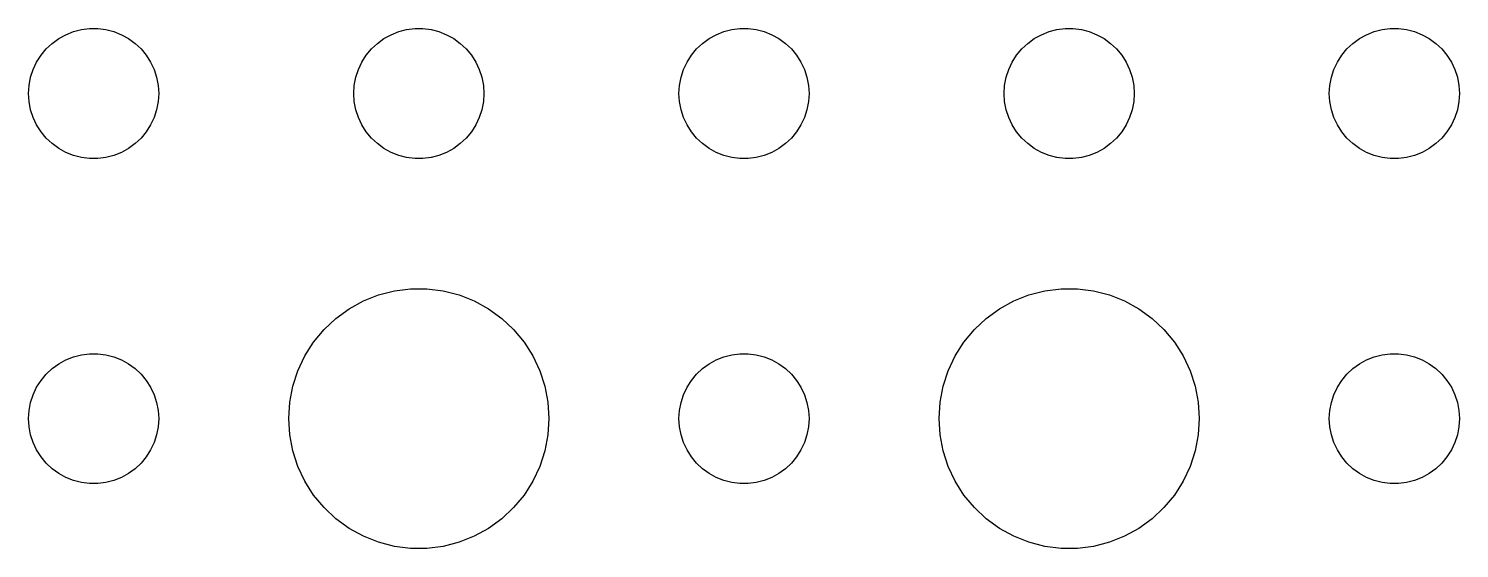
# Model space of a CAD drawing. Header units: metres. Extents: x -127 to 127, y -127 to 127.
# Drawn here: x 51 to 84, y 12.01 to 24 of the extents above; entities that cross this region are included whole.
import ezdxf

# ---------------------------------------------------------------- set-up
doc = ezdxf.new("R2010")
doc.units = ezdxf.units.M

msp = doc.modelspace()

# ---------------------------------------------------------------- linework, layer by layer
for p, q in [((51.5439, 23.6558), (51.6963, 23.7665)), ((51.6963, 23.7665), (51.8613, 23.8572)), ((51.8613, 23.8572), (52.0365, 23.9266)), ((52.0365, 23.9266), (52.2189, 23.9734)), ((52.2189, 23.9734), (52.4058, 23.997)), ((52.4058, 23.997), (52.5942, 23.997)), ((52.5942, 23.997), (52.7811, 23.9734)), ((52.7811, 23.9734), (52.9635, 23.9266)), ((52.9635, 23.9266), (53.1387, 23.8572)), ((53.1387, 23.8572), (53.3037, 23.7665)), ((53.3037, 23.7665), (53.4561, 23.6558)), ((59.0439, 23.6558), (59.1963, 23.7665)), ((59.1963, 23.7665), (59.3613, 23.8572)), ((59.3613, 23.8572), (59.5365, 23.9266)), ((59.5365, 23.9266), (59.7189, 23.9734)), ((59.7189, 23.9734), (59.9058, 23.997)), ((59.9058, 23.997), (60.0942, 23.997)), ((60.0942, 23.997), (60.2811, 23.9734)), ((60.2811, 23.9734), (60.4635, 23.9266)), ((60.4635, 23.9266), (60.6387, 23.8572)), ((60.6387, 23.8572), (60.8037, 23.7665)), ((60.8037, 23.7665), (60.9561, 23.6558)), ((66.5439, 23.6558), (66.6963, 23.7665)), ((66.6963, 23.7665), (66.8613, 23.8572)), ((66.8613, 23.8572), (67.0365, 23.9266)), ((67.0365, 23.9266), (67.2189, 23.9734)), ((67.2189, 23.9734), (67.4058, 23.997)), ((67.4058, 23.997), (67.5942, 23.997)), ((67.5942, 23.997), (67.7811, 23.9734)), ((67.7811, 23.9734), (67.9635, 23.9266)), ((67.9635, 23.9266), (68.1387, 23.8572)), ((68.1387, 23.8572), (68.3037, 23.7665)), ((68.3037, 23.7665), (68.4561, 23.6558)), ((74.0439, 23.6558), (74.1963, 23.7665)), ((74.1963, 23.7665), (74.3613, 23.8572)), ((74.3613, 23.8572), (74.5365, 23.9266)), ((74.5365, 23.9266), (74.7189, 23.9734)), ((74.7189, 23.9734), (74.9058, 23.997)), ((74.9058, 23.997), (75.0942, 23.997)), ((75.0942, 23.997), (75.2811, 23.9734)), ((75.2811, 23.9734), (75.4635, 23.9266)), ((75.4635, 23.9266), (75.6387, 23.8572)), ((75.6387, 23.8572), (75.8037, 23.7665)), ((75.8037, 23.7665), (75.9561, 23.6558)), ((81.5439, 23.6558), (81.6963, 23.7665)), ((81.6963, 23.7665), (81.8613, 23.8572)), ((81.8613, 23.8572), (82.0365, 23.9266)), ((82.0365, 23.9266), (82.2189, 23.9734)), ((82.2189, 23.9734), (82.4058, 23.997)), ((82.4058, 23.997), (82.5942, 23.997)), ((82.5942, 23.997), (82.7811, 23.9734)), ((82.7811, 23.9734), (82.9635, 23.9266)), ((82.9635, 23.9266), (83.1387, 23.8572)), ((83.1387, 23.8572), (83.3037, 23.7665)), ((83.3037, 23.7665), (83.4561, 23.6558)), ((51.2865, 23.3817), (51.4065, 23.5268)), ((51.4065, 23.5268), (51.5439, 23.6558)), ((53.4561, 23.6558), (53.5934, 23.5268)), ((53.5934, 23.5268), (53.7135, 23.3817)), ((58.7865, 23.3817), (58.9065, 23.5268)), ((58.9065, 23.5268), (59.0439, 23.6558)), ((60.9561, 23.6558), (61.0934, 23.5268)), ((61.0934, 23.5268), (61.2135, 23.3817)), ((66.2865, 23.3817), (66.4065, 23.5268)), ((66.4065, 23.5268), (66.5439, 23.6558)), ((68.4561, 23.6558), (68.5934, 23.5268)), ((68.5934, 23.5268), (68.7135, 23.3817)), ((73.7865, 23.3817), (73.9065, 23.5268)), ((73.9065, 23.5268), (74.0439, 23.6558)), ((75.9561, 23.6558), (76.0934, 23.5268)), ((76.0934, 23.5268), (76.2135, 23.3817)), ((81.2865, 23.3817), (81.4065, 23.5268)), ((81.4065, 23.5268), (81.5439, 23.6558)), ((83.4561, 23.6558), (83.5934, 23.5268)), ((83.5934, 23.5268), (83.7135, 23.3817)), ((51.1053, 23.0522), (51.1855, 23.2226)), ((51.1855, 23.2226), (51.2865, 23.3817)), ((53.7135, 23.3817), (53.8145, 23.2226)), ((53.8145, 23.2226), (53.8947, 23.0522)), ((58.6053, 23.0522), (58.6855, 23.2226)), ((58.6855, 23.2226), (58.7865, 23.3817)), ((61.2135, 23.3817), (61.3145, 23.2226)), ((61.3145, 23.2226), (61.3947, 23.0522)), ((66.1053, 23.0522), (66.1855, 23.2226)), ((66.1855, 23.2226), (66.2865, 23.3817)), ((68.7135, 23.3817), (68.8145, 23.2226)), ((68.8145, 23.2226), (68.8947, 23.0522)), ((73.6053, 23.0522), (73.6855, 23.2226)), ((73.6855, 23.2226), (73.7865, 23.3817)), ((76.2135, 23.3817), (76.3145, 23.2226)), ((76.3145, 23.2226), (76.3947, 23.0522)), ((81.1053, 23.0522), (81.1855, 23.2226)), ((81.1855, 23.2226), (81.2865, 23.3817)), ((83.7135, 23.3817), (83.8145, 23.2226)), ((83.8145, 23.2226), (83.8947, 23.0522)), ((51.0118, 22.688), (51.0471, 22.873)), ((51.0471, 22.873), (51.1053, 23.0522)), ((53.8947, 23.0522), (53.9529, 22.873)), ((53.9529, 22.873), (53.9882, 22.688)), ((58.5118, 22.688), (58.5471, 22.873)), ((58.5471, 22.873), (58.6053, 23.0522)), ((61.3947, 23.0522), (61.4529, 22.873)), ((61.4529, 22.873), (61.4882, 22.688)), ((66.0118, 22.688), (66.0471, 22.873)), ((66.0471, 22.873), (66.1053, 23.0522)), ((68.8947, 23.0522), (68.9529, 22.873)), ((68.9529, 22.873), (68.9882, 22.688)), ((73.5118, 22.688), (73.5471, 22.873)), ((73.5471, 22.873), (73.6053, 23.0522)), ((76.3947, 23.0522), (76.4529, 22.873)), ((76.4529, 22.873), (76.4882, 22.688)), ((81.0118, 22.688), (81.0471, 22.873)), ((81.0471, 22.873), (81.1053, 23.0522)), ((83.8947, 23.0522), (83.9529, 22.873)), ((83.9529, 22.873), (83.9882, 22.688)), ((51, 22.5), (51.0118, 22.688)), ((51.0118, 22.312), (51, 22.5)), ((53.9882, 22.688), (54, 22.5)), ((54, 22.5), (53.9882, 22.312)), ((58.5, 22.5), (58.5118, 22.688)), ((58.5118, 22.312), (58.5, 22.5)), ((61.4882, 22.688), (61.5, 22.5)), ((61.5, 22.5), (61.4882, 22.312)), ((66, 22.5), (66.0118, 22.688)), ((66.0118, 22.312), (66, 22.5)), ((68.9882, 22.688), (69, 22.5)), ((69, 22.5), (68.9882, 22.312)), ((73.5, 22.5), (73.5118, 22.688)), ((73.5118, 22.312), (73.5, 22.5)), ((76.4882, 22.688), (76.5, 22.5)), ((76.5, 22.5), (76.4882, 22.312)), ((81, 22.5), (81.0118, 22.688)), ((81.0118, 22.312), (81, 22.5)), ((83.9882, 22.688), (84, 22.5)), ((84, 22.5), (83.9882, 22.312)), ((51.0471, 22.127), (51.0118, 22.312)), ((51.1053, 21.9478), (51.0471, 22.127)), ((53.9529, 22.127), (53.8947, 21.9478)), ((53.9882, 22.312), (53.9529, 22.127)), ((58.5471, 22.127), (58.5118, 22.312)), ((58.6053, 21.9478), (58.5471, 22.127)), ((61.4529, 22.127), (61.3947, 21.9478)), ((61.4882, 22.312), (61.4529, 22.127)), ((66.0471, 22.127), (66.0118, 22.312)), ((66.1053, 21.9478), (66.0471, 22.127)), ((68.9529, 22.127), (68.8947, 21.9478)), ((68.9882, 22.312), (68.9529, 22.127)), ((73.5471, 22.127), (73.5118, 22.312)), ((73.6053, 21.9478), (73.5471, 22.127)), ((76.4529, 22.127), (76.3947, 21.9478)), ((76.4882, 22.312), (76.4529, 22.127)), ((81.0471, 22.127), (81.0118, 22.312)), ((81.1053, 21.9478), (81.0471, 22.127)), ((83.9529, 22.127), (83.8947, 21.9478)), ((83.9882, 22.312), (83.9529, 22.127)), ((51.1855, 21.7774), (51.1053, 21.9478)), ((53.8947, 21.9478), (53.8145, 21.7774)), ((58.6855, 21.7774), (58.6053, 21.9478)), ((61.3947, 21.9478), (61.3145, 21.7774)), ((66.1855, 21.7774), (66.1053, 21.9478)), ((68.8947, 21.9478), (68.8145, 21.7774)), ((73.6855, 21.7774), (73.6053, 21.9478)), ((76.3947, 21.9478), (76.3145, 21.7774)), ((81.1855, 21.7774), (81.1053, 21.9478)), ((83.8947, 21.9478), (83.8145, 21.7774)), ((51.2865, 21.6183), (51.1855, 21.7774)), ((51.4065, 21.4732), (51.2865, 21.6183)), ((51.5439, 21.3442), (51.4065, 21.4732)), ((53.5934, 21.4732), (53.4561, 21.3442)), ((53.7135, 21.6183), (53.5934, 21.4732)), ((53.8145, 21.7774), (53.7135, 21.6183)), ((58.7865, 21.6183), (58.6855, 21.7774)), ((58.9065, 21.4732), (58.7865, 21.6183)), ((59.0439, 21.3442), (58.9065, 21.4732)), ((61.0934, 21.4732), (60.9561, 21.3442)), ((61.2135, 21.6183), (61.0934, 21.4732)), ((61.3145, 21.7774), (61.2135, 21.6183)), ((66.2865, 21.6183), (66.1855, 21.7774)), ((66.4065, 21.4732), (66.2865, 21.6183)), ((66.5439, 21.3442), (66.4065, 21.4732)), ((68.5934, 21.4732), (68.4561, 21.3442)), ((68.7135, 21.6183), (68.5934, 21.4732)), ((68.8145, 21.7774), (68.7135, 21.6183)), ((73.7865, 21.6183), (73.6855, 21.7774)), ((73.9065, 21.4732), (73.7865, 21.6183)), ((74.0439, 21.3442), (73.9065, 21.4732)), ((76.0934, 21.4732), (75.9561, 21.3442)), ((76.2135, 21.6183), (76.0934, 21.4732)), ((76.3145, 21.7774), (76.2135, 21.6183)), ((81.2865, 21.6183), (81.1855, 21.7774)), ((81.4065, 21.4732), (81.2865, 21.6183)), ((81.5439, 21.3442), (81.4065, 21.4732)), ((83.5934, 21.4732), (83.4561, 21.3442)), ((83.7135, 21.6183), (83.5934, 21.4732)), ((83.8145, 21.7774), (83.7135, 21.6183)), ((51.6963, 21.2335), (51.5439, 21.3442)), ((51.8613, 21.1427), (51.6963, 21.2335)), ((52.0365, 21.0734), (51.8613, 21.1427)), ((53.1387, 21.1427), (52.9635, 21.0734)), ((53.3037, 21.2335), (53.1387, 21.1427)), ((53.4561, 21.3442), (53.3037, 21.2335)), ((59.1963, 21.2335), (59.0439, 21.3442)), ((59.3613, 21.1427), (59.1963, 21.2335)), ((59.5365, 21.0734), (59.3613, 21.1427)), ((60.6387, 21.1427), (60.4635, 21.0734)), ((60.8037, 21.2335), (60.6387, 21.1427)), ((60.9561, 21.3442), (60.8037, 21.2335)), ((66.6963, 21.2335), (66.5439, 21.3442)), ((66.8613, 21.1427), (66.6963, 21.2335)), ((67.0365, 21.0734), (66.8613, 21.1427)), ((68.1387, 21.1427), (67.9635, 21.0734)), ((68.3037, 21.2335), (68.1387, 21.1427)), ((68.4561, 21.3442), (68.3037, 21.2335)), ((74.1963, 21.2335), (74.0439, 21.3442)), ((74.3613, 21.1427), (74.1963, 21.2335)), ((74.5365, 21.0734), (74.3613, 21.1427)), ((75.6387, 21.1427), (75.4635, 21.0734)), ((75.8037, 21.2335), (75.6387, 21.1427)), ((75.9561, 21.3442), (75.8037, 21.2335)), ((81.6963, 21.2335), (81.5439, 21.3442)), ((81.8613, 21.1427), (81.6963, 21.2335)), ((82.0365, 21.0734), (81.8613, 21.1427)), ((83.1387, 21.1427), (82.9635, 21.0734)), ((83.3037, 21.2335), (83.1387, 21.1427)), ((83.4561, 21.3442), (83.3037, 21.2335)), ((52.2189, 21.0266), (52.0365, 21.0734)), ((52.4058, 21.003), (52.2189, 21.0266)), ((52.5942, 21.003), (52.4058, 21.003)), ((52.7811, 21.0266), (52.5942, 21.003)), ((52.9635, 21.0734), (52.7811, 21.0266)), ((59.7189, 21.0266), (59.5365, 21.0734)), ((59.9058, 21.003), (59.7189, 21.0266)), ((60.0942, 21.003), (59.9058, 21.003)), ((60.2811, 21.0266), (60.0942, 21.003)), ((60.4635, 21.0734), (60.2811, 21.0266)), ((67.2189, 21.0266), (67.0365, 21.0734)), ((67.4058, 21.003), (67.2189, 21.0266)), ((67.5942, 21.003), (67.4058, 21.003)), ((67.7811, 21.0266), (67.5942, 21.003)), ((67.9635, 21.0734), (67.7811, 21.0266)), ((74.7189, 21.0266), (74.5365, 21.0734)), ((74.9058, 21.003), (74.7189, 21.0266)), ((75.0942, 21.003), (74.9058, 21.003)), ((75.2811, 21.0266), (75.0942, 21.003)), ((75.4635, 21.0734), (75.2811, 21.0266)), ((82.2189, 21.0266), (82.0365, 21.0734)), ((82.4058, 21.003), (82.2189, 21.0266)), ((82.5942, 21.003), (82.4058, 21.003)), ((82.7811, 21.0266), (82.5942, 21.003)), ((82.9635, 21.0734), (82.7811, 21.0266)), ((58.7227, 17.7145), (59.0729, 17.8532)), ((59.0729, 17.8532), (59.4379, 17.9469)), ((59.4379, 17.9469), (59.8116, 17.9941)), ((59.8116, 17.9941), (60.1884, 17.9941)), ((60.1884, 17.9941), (60.5621, 17.9469)), ((60.5621, 17.9469), (60.927, 17.8532)), ((60.927, 17.8532), (61.2773, 17.7145)), ((73.7227, 17.7145), (74.073, 17.8532)), ((74.073, 17.8532), (74.4379, 17.9469)), ((74.4379, 17.9469), (74.8116, 17.9941)), ((74.8116, 17.9941), (75.1884, 17.9941)), ((75.1884, 17.9941), (75.5621, 17.9469)), ((75.5621, 17.9469), (75.927, 17.8532)), ((75.927, 17.8532), (76.2773, 17.7145)), ((58.0877, 17.3115), (58.3925, 17.533)), ((58.3925, 17.533), (58.7227, 17.7145)), ((61.2773, 17.7145), (61.6075, 17.533)), ((61.6075, 17.533), (61.9123, 17.3115)), ((73.0877, 17.3115), (73.3925, 17.533)), ((73.3925, 17.533), (73.7227, 17.7145)), ((76.2773, 17.7145), (76.6075, 17.533)), ((76.6075, 17.533), (76.9123, 17.3115)), ((57.8131, 17.0536), (58.0877, 17.3115)), ((61.9123, 17.3115), (62.1869, 17.0536)), ((72.8131, 17.0536), (73.0877, 17.3115)), ((76.9123, 17.3115), (77.1869, 17.0536)), ((57.5729, 16.7634), (57.8131, 17.0536)), ((62.1869, 17.0536), (62.427, 16.7634)), ((72.573, 16.7634), (72.8131, 17.0536)), ((77.1869, 17.0536), (77.427, 16.7634)), ((57.3711, 16.4453), (57.5729, 16.7634)), ((62.427, 16.7634), (62.6289, 16.4453)), ((72.3711, 16.4453), (72.573, 16.7634)), ((77.427, 16.7634), (77.6289, 16.4453)), ((51.5439, 16.1558), (51.6963, 16.2665)), ((51.6963, 16.2665), (51.8613, 16.3572)), ((51.8613, 16.3572), (52.0365, 16.4266)), ((52.0365, 16.4266), (52.2189, 16.4734)), ((52.2189, 16.4734), (52.4058, 16.497)), ((52.4058, 16.497), (52.5942, 16.497)), ((52.5942, 16.497), (52.7811, 16.4734)), ((52.7811, 16.4734), (52.9635, 16.4266)), ((52.9635, 16.4266), (53.1387, 16.3572)), ((53.1387, 16.3572), (53.3037, 16.2665)), ((53.3037, 16.2665), (53.4561, 16.1558)), ((57.2107, 16.1044), (57.3711, 16.4453)), ((62.6289, 16.4453), (62.7893, 16.1044)), ((66.5439, 16.1558), (66.6963, 16.2665)), ((66.6963, 16.2665), (66.8613, 16.3572)), ((66.8613, 16.3572), (67.0365, 16.4266)), ((67.0365, 16.4266), (67.2189, 16.4734)), ((67.2189, 16.4734), (67.4058, 16.497)), ((67.4058, 16.497), (67.5942, 16.497)), ((67.5942, 16.497), (67.7811, 16.4734)), ((67.7811, 16.4734), (67.9635, 16.4266)), ((67.9635, 16.4266), (68.1387, 16.3572)), ((68.1387, 16.3572), (68.3037, 16.2665)), ((68.3037, 16.2665), (68.4561, 16.1558)), ((72.2107, 16.1044), (72.3711, 16.4453)), ((77.6289, 16.4453), (77.7893, 16.1044)), ((81.5439, 16.1558), (81.6963, 16.2665)), ((81.6963, 16.2665), (81.8613, 16.3572)), ((81.8613, 16.3572), (82.0365, 16.4266)), ((82.0365, 16.4266), (82.2189, 16.4734)), ((82.2189, 16.4734), (82.4058, 16.497)), ((82.4058, 16.497), (82.5942, 16.497)), ((82.5942, 16.497), (82.7811, 16.4734)), ((82.7811, 16.4734), (82.9635, 16.4266)), ((82.9635, 16.4266), (83.1387, 16.3572)), ((83.1387, 16.3572), (83.3037, 16.2665)), ((83.3037, 16.2665), (83.4561, 16.1558)), ((51.1855, 15.7226), (51.2865, 15.8817)), ((51.2865, 15.8817), (51.4065, 16.0268)), ((51.4065, 16.0268), (51.5439, 16.1558)), ((53.4561, 16.1558), (53.5934, 16.0268)), ((53.5934, 16.0268), (53.7135, 15.8817)), ((53.7135, 15.8817), (53.8145, 15.7226)), ((57.0942, 15.7461), (57.2107, 16.1044)), ((62.7893, 16.1044), (62.9057, 15.7461)), ((66.1855, 15.7226), (66.2865, 15.8817)), ((66.2865, 15.8817), (66.4065, 16.0268)), ((66.4065, 16.0268), (66.5439, 16.1558)), ((68.4561, 16.1558), (68.5934, 16.0268)), ((68.5934, 16.0268), (68.7135, 15.8817)), ((68.7135, 15.8817), (68.8145, 15.7226)), ((72.0943, 15.7461), (72.2107, 16.1044)), ((77.7893, 16.1044), (77.9057, 15.7461)), ((81.1855, 15.7226), (81.2865, 15.8817)), ((81.2865, 15.8817), (81.4065, 16.0268)), ((81.4065, 16.0268), (81.5439, 16.1558)), ((83.4561, 16.1558), (83.5934, 16.0268)), ((83.5934, 16.0268), (83.7135, 15.8817)), ((83.7135, 15.8817), (83.8145, 15.7226)), ((51.0471, 15.373), (51.1053, 15.5522)), ((51.1053, 15.5522), (51.1855, 15.7226)), ((53.8145, 15.7226), (53.8947, 15.5522)), ((53.8947, 15.5522), (53.9529, 15.373)), ((57.0237, 15.376), (57.0942, 15.7461)), ((62.9057, 15.7461), (62.9763, 15.376)), ((66.0471, 15.373), (66.1053, 15.5522)), ((66.1053, 15.5522), (66.1855, 15.7226)), ((68.8145, 15.7226), (68.8947, 15.5522)), ((68.8947, 15.5522), (68.9529, 15.373)), ((72.0237, 15.376), (72.0943, 15.7461)), ((77.9057, 15.7461), (77.9763, 15.376)), ((81.0471, 15.373), (81.1053, 15.5522)), ((81.1053, 15.5522), (81.1855, 15.7226)), ((83.8145, 15.7226), (83.8947, 15.5522)), ((83.8947, 15.5522), (83.9529, 15.373)), ((51, 15), (51.0118, 15.188)), ((51.0118, 15.188), (51.0471, 15.373)), ((53.9529, 15.373), (53.9882, 15.188)), ((53.9882, 15.188), (54, 15)), ((57, 15), (57.0237, 15.376)), ((62.9763, 15.376), (63, 15)), ((66, 15), (66.0118, 15.188)), ((66.0118, 15.188), (66.0471, 15.373)), ((68.9529, 15.373), (68.9882, 15.188)), ((68.9882, 15.188), (69, 15)), ((72, 15), (72.0237, 15.376)), ((77.9763, 15.376), (78, 15)), ((81, 15), (81.0118, 15.188)), ((81.0118, 15.188), (81.0471, 15.373)), ((83.9529, 15.373), (83.9882, 15.188)), ((83.9882, 15.188), (84, 15)), ((51.0118, 14.812), (51, 15)), ((54, 15), (53.9882, 14.812)), ((57.0237, 14.624), (57, 15)), ((63, 15), (62.9763, 14.624)), ((66.0118, 14.812), (66, 15)), ((69, 15), (68.9882, 14.812)), ((72.0237, 14.624), (72, 15)), ((78, 15), (77.9763, 14.624)), ((81.0118, 14.812), (81, 15)), ((84, 15), (83.9882, 14.812)), ((51.0471, 14.627), (51.0118, 14.812)), ((51.1053, 14.4478), (51.0471, 14.627)), ((53.9529, 14.627), (53.8947, 14.4478)), ((53.9882, 14.812), (53.9529, 14.627)), ((57.0942, 14.2539), (57.0237, 14.624)), ((62.9763, 14.624), (62.9057, 14.2539)), ((66.0471, 14.627), (66.0118, 14.812)), ((66.1053, 14.4478), (66.0471, 14.627)), ((68.9529, 14.627), (68.8947, 14.4478)), ((68.9882, 14.812), (68.9529, 14.627)), ((72.0943, 14.2539), (72.0237, 14.624)), ((77.9763, 14.624), (77.9057, 14.2539)), ((81.0471, 14.627), (81.0118, 14.812)), ((81.1053, 14.4478), (81.0471, 14.627)), ((83.9529, 14.627), (83.8947, 14.4478)), ((83.9882, 14.812), (83.9529, 14.627)), ((51.1855, 14.2774), (51.1053, 14.4478)), ((51.2865, 14.1183), (51.1855, 14.2774)), ((53.8145, 14.2774), (53.7135, 14.1183)), ((53.8947, 14.4478), (53.8145, 14.2774)), ((57.2107, 13.8956), (57.0942, 14.2539)), ((62.9057, 14.2539), (62.7893, 13.8956)), ((66.1855, 14.2774), (66.1053, 14.4478)), ((66.2865, 14.1183), (66.1855, 14.2774)), ((68.8145, 14.2774), (68.7135, 14.1183)), ((68.8947, 14.4478), (68.8145, 14.2774)), ((72.2107, 13.8956), (72.0943, 14.2539)), ((77.9057, 14.2539), (77.7893, 13.8956)), ((81.1855, 14.2774), (81.1053, 14.4478)), ((81.2865, 14.1183), (81.1855, 14.2774)), ((83.8145, 14.2774), (83.7135, 14.1183)), ((83.8947, 14.4478), (83.8145, 14.2774)), ((51.4065, 13.9732), (51.2865, 14.1183)), ((51.5439, 13.8442), (51.4065, 13.9732)), ((53.5934, 13.9732), (53.4561, 13.8442)), ((53.7135, 14.1183), (53.5934, 13.9732)), ((57.3711, 13.5547), (57.2107, 13.8956)), ((62.7893, 13.8956), (62.6289, 13.5547)), ((66.4065, 13.9732), (66.2865, 14.1183)), ((66.5439, 13.8442), (66.4065, 13.9732)), ((68.5934, 13.9732), (68.4561, 13.8442)), ((68.7135, 14.1183), (68.5934, 13.9732)), ((72.3711, 13.5547), (72.2107, 13.8956)), ((77.7893, 13.8956), (77.6289, 13.5547)), ((81.4065, 13.9732), (81.2865, 14.1183)), ((81.5439, 13.8442), (81.4065, 13.9732)), ((83.5934, 13.9732), (83.4561, 13.8442)), ((83.7135, 14.1183), (83.5934, 13.9732)), ((51.6963, 13.7335), (51.5439, 13.8442)), ((51.8613, 13.6427), (51.6963, 13.7335)), ((52.0365, 13.5734), (51.8613, 13.6427)), ((52.2189, 13.5266), (52.0365, 13.5734)), ((52.9635, 13.5734), (52.7811, 13.5266)), ((53.1387, 13.6427), (52.9635, 13.5734)), ((53.3037, 13.7335), (53.1387, 13.6427)), ((53.4561, 13.8442), (53.3037, 13.7335)), ((57.5729, 13.2366), (57.3711, 13.5547)), ((62.6289, 13.5547), (62.427, 13.2366)), ((66.6963, 13.7335), (66.5439, 13.8442)), ((66.8613, 13.6427), (66.6963, 13.7335)), ((67.0365, 13.5734), (66.8613, 13.6427)), ((67.2189, 13.5266), (67.0365, 13.5734)), ((67.9635, 13.5734), (67.7811, 13.5266)), ((68.1387, 13.6427), (67.9635, 13.5734)), ((68.3037, 13.7335), (68.1387, 13.6427)), ((68.4561, 13.8442), (68.3037, 13.7335)), ((72.573, 13.2366), (72.3711, 13.5547)), ((77.6289, 13.5547), (77.427, 13.2366)), ((81.6963, 13.7335), (81.5439, 13.8442)), ((81.8613, 13.6427), (81.6963, 13.7335)), ((82.0365, 13.5734), (81.8613, 13.6427)), ((82.2189, 13.5266), (82.0365, 13.5734)), ((82.9635, 13.5734), (82.7811, 13.5266)), ((83.1387, 13.6427), (82.9635, 13.5734)), ((83.3037, 13.7335), (83.1387, 13.6427)), ((83.4561, 13.8442), (83.3037, 13.7335)), ((52.4058, 13.5029), (52.2189, 13.5266)), ((52.5942, 13.5029), (52.4058, 13.5029)), ((52.7811, 13.5266), (52.5942, 13.5029)), ((57.8131, 12.9464), (57.5729, 13.2366)), ((62.427, 13.2366), (62.1869, 12.9464)), ((67.4058, 13.5029), (67.2189, 13.5266)), ((67.5942, 13.5029), (67.4058, 13.5029)), ((67.7811, 13.5266), (67.5942, 13.5029)), ((72.8131, 12.9464), (72.573, 13.2366)), ((77.427, 13.2366), (77.1869, 12.9464)), ((82.4058, 13.5029), (82.2189, 13.5266)), ((82.5942, 13.5029), (82.4058, 13.5029)), ((82.7811, 13.5266), (82.5942, 13.5029)), ((58.0877, 12.6884), (57.8131, 12.9464)), ((62.1869, 12.9464), (61.9123, 12.6884)), ((73.0877, 12.6884), (72.8131, 12.9464)), ((77.1869, 12.9464), (76.9123, 12.6884)), ((58.3925, 12.467), (58.0877, 12.6884)), ((61.9123, 12.6884), (61.6075, 12.467)), ((73.3925, 12.467), (73.0877, 12.6884)), ((76.9123, 12.6884), (76.6075, 12.467)), ((58.7227, 12.2855), (58.3925, 12.467)), ((59.0729, 12.1468), (58.7227, 12.2855)), ((61.2773, 12.2855), (60.927, 12.1468)), ((61.6075, 12.467), (61.2773, 12.2855)), ((73.7227, 12.2855), (73.3925, 12.467)), ((74.073, 12.1468), (73.7227, 12.2855)), ((76.2773, 12.2855), (75.927, 12.1468)), ((76.6075, 12.467), (76.2773, 12.2855)), ((59.4379, 12.0531), (59.0729, 12.1468)), ((59.8116, 12.0059), (59.4379, 12.0531)), ((60.1884, 12.0059), (59.8116, 12.0059)), ((60.5621, 12.0531), (60.1884, 12.0059)), ((60.927, 12.1468), (60.5621, 12.0531)), ((74.4379, 12.0531), (74.073, 12.1468)), ((74.8116, 12.0059), (74.4379, 12.0531)), ((75.1884, 12.0059), (74.8116, 12.0059)), ((75.5621, 12.0531), (75.1884, 12.0059)), ((75.927, 12.1468), (75.5621, 12.0531))]:
    msp.add_line(p, q)

doc.saveas('drawing.dxf')
